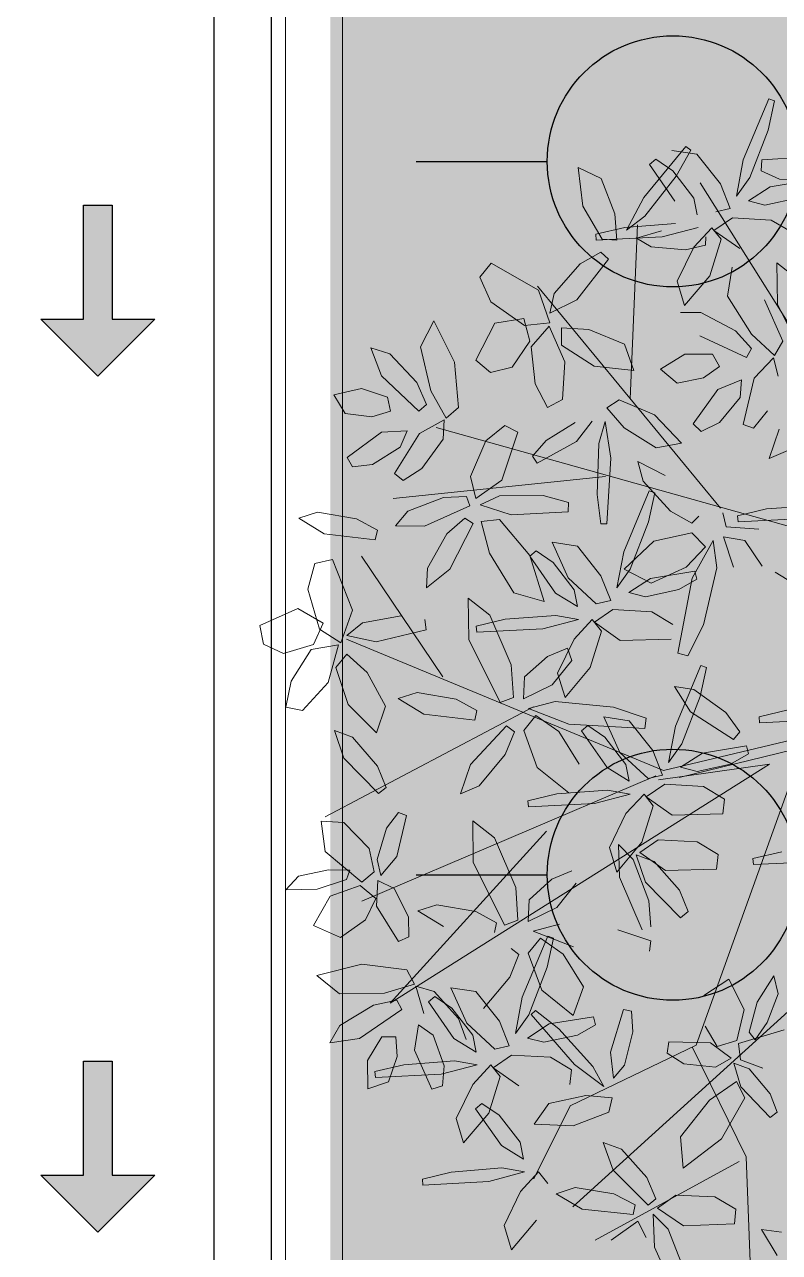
# Model space of a CAD drawing. Header units: metres. Extents: x 349703 to 349913, y 9282546 to 9282694.
# Drawn here: x 349745.074 to 349746.397, y 9282652.653 to 9282654.805 of the extents above; entities that cross this region are included whole.
import ezdxf

# ---------------------------------------------------------------- set-up
doc = ezdxf.new("R2010")
doc.units = ezdxf.units.M
doc.header["$LTSCALE"] = 0.25
for name, color, linetype, lineweight in [('.', 7, 'Continuous', 0), ('0_ CUNETAS', 160, 'Continuous', 5), ('AREA-VERDE', 3, 'CONTINUOUS', 9), ('ARQ-FONDO', 253, 'CONTINUOUS', 9), ('CUNETAS-RED', 5, 'CONTINUOUS', 18), ('LLORAD-SIMB', 1, 'CONTINUOUS', 25), ('LLORAD-TRAMO', 1, 'CONTINUOUS', 70)]:
    doc.layers.add(name, color=color, linetype=linetype, lineweight=lineweight)

# ---------------------------------------------------------------- blocks, each defined once
blk = doc.blocks.new('548')
at = {"layer": 'AREA-VERDE', "lineweight": 0, "true_color": 0xc4e4b2, "transparency": 33554687}
h = blk.add_hatch(color=3, dxfattribs=at)
h.dxf.hatch_style = 1
h.paths.add_polyline_path([(349595.4206, 9282651.4426), (349597.5555, 9282651.4426), (349597.5555, 9282655.2125), (349595.4206, 9282655.2125)])
at = {"layer": 'ARQ-FONDO'}
for points in [[(349595.3206, 9282666.4931), (349597.6555, 9282666.4931), (349597.6555, 9282651.3426), (349595.3206, 9282651.3426)], [(349595.4206, 9282655.2125), (349597.5555, 9282655.2125), (349597.5555, 9282651.4426), (349595.4206, 9282651.4426)]]:
    blk.add_lwpolyline(points, close=True, dxfattribs=at)
blk = doc.blocks.new('ARR2')
at = {"layer": 'ARQ-FONDO', "lineweight": 5}
for p, q in [((2740.4969, 1215.758), (2740.5613, 1215.9124)), ((2740.5757, 1215.9071), (2740.5597, 1215.8335)), ((2740.5613, 1215.9124), (2740.5757, 1215.9071)), ((2740.5597, 1215.8335), (2740.5131, 1215.7133)), ((2740.2447, 1215.6629), (2740.3517, 1215.7915)), ((2740.3155, 1215.7818), (2740.3795, 1215.772)), ((2740.3638, 1215.7823), (2740.3269, 1215.7166)), ((2740.3517, 1215.7915), (2740.3638, 1215.7823)), ((2740.3795, 1215.772), (2740.4392, 1215.697)), ((2740.651, 1215.7651), (2740.5439, 1215.7583)), ((2740.0784, 1215.739), (2740.1366, 1215.7108)), ((2740.0908, 1215.6409), (2740.0784, 1215.739)), ((2740.2591, 1215.7464), (2740.275, 1215.7598)), ((2740.3237, 1215.6533), (2740.2591, 1215.7464)), ((2740.275, 1215.7598), (2740.3182, 1215.7302)), ((2740.4795, 1215.666), (2740.4969, 1215.758)), ((2740.5439, 1215.7583), (2740.5421, 1215.7305)), ((2740.1366, 1215.7108), (2740.1716, 1215.6216)), ((2740.3269, 1215.7166), (2740.2471, 1215.6155)), ((2740.3182, 1215.7302), (2740.3715, 1215.6613)), ((2740.5131, 1215.7133), (2740.4795, 1215.666)), ((2740.5421, 1215.7305), (2740.5883, 1215.7088)), ((2740.5649, 1215.69), (2740.6768, 1215.7084)), ((2740.5883, 1215.7088), (2740.6705, 1215.7081)), ((2740.9083, 1214.8699), (2740.3874, 1215.6998)), ((2740.4392, 1215.697), (2740.4639, 1215.6344)), ((2740.5097, 1215.6541), (2740.5649, 1215.69)), ((2740.1395, 1215.5571), (2740.0908, 1215.6409)), ((2740.2011, 1215.5801), (2740.2447, 1215.6629)), ((2740.3715, 1215.6613), (2740.3799, 1215.6189)), ((2740.5516, 1215.6435), (2740.5097, 1215.6541)), ((2740.6367, 1215.6619), (2740.5516, 1215.6435)), ((2740.1716, 1215.6216), (2740.1769, 1215.5545)), ((2740.2471, 1215.6155), (2740.2011, 1215.5801)), ((2740.4696, 1215.6112), (2740.4227, 1215.5791)), ((2740.4639, 1215.6344), (2740.4274, 1215.6259)), ((2740.5679, 1215.6056), (2740.4696, 1215.6112)), ((2740.1231, 1215.5696), (2740.1965, 1215.5868)), ((2740.1965, 1215.5868), (2740.325, 1215.5964)), ((2740.2106, 1215.153), (2740.2292, 1215.5932)), ((2740.2265, 1215.5599), (2740.2898, 1215.578)), ((2740.3822, 1215.5865), (2740.2916, 1215.5626)), ((2740.3715, 1215.5367), (2740.4174, 1215.5861)), ((2740.4174, 1215.5861), (2740.4407, 1215.5567)), ((2740.4227, 1215.5791), (2740.4881, 1215.5333)), ((2740.6214, 1215.5737), (2740.5679, 1215.6056)), ((2740.1246, 1215.5544), (2740.1231, 1215.5696)), ((2740.2916, 1215.5626), (2740.1246, 1215.5544)), ((2740.1769, 1215.5545), (2740.1395, 1215.5571)), ((2740.2634, 1215.5374), (2740.2265, 1215.5599)), ((2740.4021, 1215.5626), (2740.4012, 1215.5418)), ((2740.4407, 1215.5567), (2740.412, 1215.4642)), ((2740.1362, 1215.5242), (2740.0835, 1215.4945)), ((2740.1553, 1215.5061), (2740.1362, 1215.5242)), ((2740.3501, 1215.53), (2740.2634, 1215.5374)), ((2740.3295, 1215.4506), (2740.3715, 1215.5367)), ((2740.4012, 1215.5418), (2740.3501, 1215.53)), ((2739.8586, 1215.4962), (2739.8296, 1215.4607)), ((2739.9781, 1215.4281), (2739.8586, 1215.4962)), ((2740.0835, 1215.4945), (2740.0179, 1215.4191)), ((2740.0756, 1215.4032), (2740.1553, 1215.5061)), ((2740.4684, 1215.4864), (2740.4573, 1215.4131)), ((2740.5822, 1215.4968), (2740.5832, 1215.3922)), ((2740.637, 1215.4539), (2740.5822, 1215.4968)), ((2739.8296, 1215.4607), (2739.8571, 1215.3984)), ((2740.412, 1215.4642), (2740.3481, 1215.3887)), ((2740.4388, 1214.8759), (2739.976, 1215.4379)), ((2740.0073, 1215.3451), (2739.9781, 1215.4281)), ((2740.3481, 1215.3887), (2740.3295, 1215.4506)), ((2739.8571, 1215.3984), (2739.9431, 1215.3383)), ((2740.0179, 1215.4191), (2740.0071, 1215.3694)), ((2740.0071, 1215.3694), (2740.0756, 1215.4032)), ((2740.4573, 1215.4131), (2740.5173, 1215.3163)), ((2740.5972, 1215.2983), (2740.5509, 1215.4036)), ((2740.5832, 1215.3922), (2740.6628, 1215.2325)), ((2740.389, 1215.3716), (2740.3382, 1215.371)), ((2740.4773, 1215.3247), (2740.389, 1215.3716)), ((2739.7133, 1215.35), (2739.6795, 1215.2841)), ((2739.7653, 1215.2453), (2739.7133, 1215.35)), ((2739.8676, 1215.3444), (2739.8196, 1215.2508)), ((2739.9413, 1215.356), (2739.8676, 1215.3444)), ((2739.9561, 1215.2983), (2739.9413, 1215.356)), ((2739.9431, 1215.3383), (2740.0073, 1215.3451)), ((2740.0056, 1215.3371), (2739.9592, 1215.2846)), ((2740.0452, 1215.2467), (2740.0056, 1215.3371)), ((2740.0367, 1215.3322), (2740.0362, 1215.2887)), ((2740.106, 1215.3285), (2740.0367, 1215.3322)), ((2740.1957, 1215.291), (2740.106, 1215.3285)), ((2739.9112, 1215.2329), (2739.9561, 1215.2983)), ((2740.3865, 1215.3118), (2740.5047, 1215.2573)), ((2740.5181, 1215.28), (2740.4773, 1215.3247)), ((2740.5173, 1215.3163), (2740.5759, 1215.2626)), ((2740.5759, 1215.2626), (2740.5972, 1215.2983)), ((2739.5532, 1215.2819), (2739.5802, 1215.2105)), ((2739.6016, 1215.2664), (2739.5532, 1215.2819)), ((2739.6704, 1215.1939), (2739.6016, 1215.2664)), ((2739.6795, 1215.2841), (2739.7057, 1215.1732)), ((2739.9592, 1215.2846), (2739.9701, 1215.1908)), ((2740.0362, 1215.2887), (2740.1191, 1215.2351)), ((2740.22, 1215.2242), (2740.1957, 1215.291)), ((2740.3489, 1215.266), (2740.2873, 1215.2282)), ((2740.4185, 1215.2657), (2740.3489, 1215.266)), ((2740.4367, 1215.2349), (2740.4185, 1215.2657)), ((2740.5047, 1215.2573), (2740.5181, 1215.28)), ((2739.7758, 1215.1308), (2739.7653, 1215.2453)), ((2739.8196, 1215.2508), (2739.8566, 1215.2193)), ((2740.0388, 1215.1509), (2740.0452, 1215.2467)), ((2740.1191, 1215.2351), (2740.22, 1215.2242)), ((2740.396, 1215.2062), (2740.4367, 1215.2349)), ((2740.573, 1215.2569), (2740.5243, 1215.2046)), ((2740.5854, 1215.2099), (2740.573, 1215.2569)), ((2739.5802, 1215.2105), (2739.675, 1215.1212)), ((2739.8566, 1215.2193), (2739.9112, 1215.2329)), ((2740.2873, 1215.2282), (2740.3294, 1215.1922)), ((2740.3294, 1215.1922), (2740.396, 1215.2062)), ((2740.5243, 1215.2046), (2740.4964, 1215.088)), ((2739.53, 1215.179), (2739.4596, 1215.1626)), ((2739.5959, 1215.1565), (2739.53, 1215.179)), ((2739.6949, 1215.1385), (2739.6704, 1215.1939)), ((2739.7057, 1215.1732), (2739.7441, 1215.1036)), ((2739.9701, 1215.1908), (2740.0006, 1215.1305)), ((2740.4321, 1215.1766), (2740.3701, 1215.089)), ((2740.4924, 1215.2011), (2740.4321, 1215.1766)), ((2740.4887, 1215.156), (2740.4924, 1215.2011)), ((2739.4596, 1215.1626), (2739.4881, 1215.1152)), ((2739.6034, 1215.1216), (2739.5959, 1215.1565)), ((2740.0006, 1215.1305), (2740.0388, 1215.1509)), ((2740.151, 1215.1302), (2740.1826, 1215.1504)), ((2740.1826, 1215.1504), (2740.2716, 1215.112)), ((2740.4365, 1215.0925), (2740.4887, 1215.156)), ((2739.4881, 1215.1152), (2739.5557, 1215.1074)), ((2739.5557, 1215.1074), (2739.6034, 1215.1216)), ((2739.675, 1215.1212), (2739.6949, 1215.1385)), ((2739.7441, 1215.1036), (2739.7758, 1215.1308)), ((2740.1952, 1215.0794), (2740.151, 1215.1302)), ((2740.2716, 1215.112), (2740.34, 1215.0406)), ((2740.5225, 1215.0785), (2740.5583, 1215.122)), ((2739.7396, 1215.0992), (2739.6768, 1215.065)), ((2740.9134, 1214.7457), (2739.7186, 1215.0803)), ((2739.7365, 1215.0507), (2739.7396, 1215.0992)), ((2739.8927, 1215.0854), (2739.8445, 1215.0461)), ((2739.9262, 1215.0684), (2739.8927, 1215.0854)), ((2739.9972, 1215.0468), (2740.0713, 1215.0925)), ((2740.1143, 1215.0964), (2740.0742, 1215.0442)), ((2740.1309, 1215.0394), (2740.1468, 1215.0953)), ((2740.1468, 1215.0953), (2740.161, 1215.0027)), ((2740.2764, 1215.0286), (2740.1952, 1215.0794)), ((2740.3701, 1215.089), (2740.3905, 1215.0702)), ((2740.3905, 1215.0702), (2740.4365, 1215.0925)), ((2740.4964, 1215.088), (2740.5225, 1215.0785)), ((2739.5805, 1215.0678), (2739.4939, 1215.0044)), ((2739.6455, 1215.0719), (2739.5805, 1215.0678)), ((2739.6768, 1215.065), (2739.6133, 1214.9633)), ((2739.6277, 1215.0303), (2739.6455, 1215.0719)), ((2739.6829, 1214.976), (2739.7365, 1215.0507)), ((2739.885, 1214.9464), (2739.9262, 1215.0684)), ((2739.9632, 1215.007), (2739.9972, 1215.0468)), ((2740.5625, 1215.0016), (2740.5878, 1215.0754)), ((2739.558, 1214.9867), (2739.6277, 1215.0303)), ((2739.8445, 1215.0461), (2739.8056, 1214.9557)), ((2740.0742, 1215.0442), (2739.9748, 1214.9897)), ((2740.1269, 1214.9107), (2740.1309, 1215.0394)), ((2740.34, 1215.0406), (2740.2764, 1215.0286)), ((2740.6097, 1215.0218), (2740.5625, 1215.0016)), ((2739.4939, 1215.0044), (2739.5073, 1214.9801)), ((2739.5073, 1214.9801), (2739.558, 1214.9867)), ((2739.9748, 1214.9897), (2739.9632, 1215.007)), ((2740.161, 1215.0027), (2740.1516, 1214.8357)), ((2740.2295, 1214.9936), (2740.2993, 1214.9588)), ((2740.2433, 1214.9442), (2740.2295, 1214.9936)), ((2740.1478, 1214.9555), (2739.6101, 1214.8999)), ((2739.6133, 1214.9633), (2739.6351, 1214.946)), ((2739.6351, 1214.946), (2739.6829, 1214.976)), ((2739.8056, 1214.9557), (2739.8197, 1214.9006)), ((2739.8197, 1214.9006), (2739.885, 1214.9464)), ((2740.3129, 1214.8681), (2740.2433, 1214.9442)), ((2739.7376, 1214.9031), (2739.6474, 1214.8683)), ((2739.7961, 1214.9051), (2739.7376, 1214.9031)), ((2739.804, 1214.8814), (2739.7961, 1214.9051)), ((2739.879, 1214.9068), (2739.8301, 1214.8844)), ((2739.9901, 1214.9079), (2739.879, 1214.9068)), ((2740.054, 1214.8904), (2739.9901, 1214.9079)), ((2740.1363, 1214.8359), (2740.1269, 1214.9107)), ((2740.194, 1214.7655), (2740.2585, 1214.9199)), ((2740.2728, 1214.9146), (2740.2568, 1214.841)), ((2740.2585, 1214.9199), (2740.2728, 1214.9146)), ((2739.4186, 1214.8655), (2739.3709, 1214.8502)), ((2739.5171, 1214.8484), (2739.4186, 1214.8655)), ((2739.6474, 1214.8683), (2739.6156, 1214.8313)), ((2739.6893, 1214.8297), (2739.804, 1214.8814)), ((2739.8301, 1214.8844), (2739.9091, 1214.8588)), ((2739.9091, 1214.8588), (2740.0534, 1214.8668)), ((2740.0534, 1214.8668), (2740.054, 1214.8904)), ((2740.3669, 1214.8376), (2740.3129, 1214.8681)), ((2740.4451, 1214.8636), (2740.4533, 1214.8284)), ((2740.4822, 1214.8564), (2740.5556, 1214.8737)), ((2740.5556, 1214.8737), (2740.6841, 1214.8833)), ((2739.3709, 1214.8502), (2739.4356, 1214.8106)), ((2739.5701, 1214.8197), (2739.5171, 1214.8484)), ((2739.6156, 1214.8313), (2739.6893, 1214.8297)), ((2739.7915, 1214.8504), (2739.7464, 1214.8104)), ((2739.754, 1214.7209), (2739.8126, 1214.837)), ((2739.8126, 1214.837), (2739.7915, 1214.8504)), ((2739.833, 1214.842), (2739.8791, 1214.847)), ((2739.8538, 1214.7616), (2739.833, 1214.842)), ((2739.8791, 1214.847), (2739.9563, 1214.7558)), ((2740.1516, 1214.8357), (2740.1363, 1214.8359)), ((2740.2568, 1214.841), (2740.2102, 1214.7209)), ((2740.3846, 1214.8552), (2740.3669, 1214.8376)), ((2740.4837, 1214.8412), (2740.4822, 1214.8564)), ((2740.6508, 1214.8495), (2740.4837, 1214.8412)), ((2739.4356, 1214.8106), (2739.5648, 1214.7953)), ((2739.5648, 1214.7953), (2739.5701, 1214.8197)), ((2739.7464, 1214.8104), (2739.6966, 1214.7238)), ((2740.3668, 1214.8135), (2740.2699, 1214.792)), ((2740.4009, 1214.7777), (2740.3668, 1214.8135)), ((2740.4466, 1214.8032), (2740.5011, 1214.7936)), ((2740.4721, 1214.7265), (2740.4466, 1214.8032)), ((2740.4533, 1214.8284), (2740.5361, 1214.8228)), ((2739.9562, 1214.7539), (2739.9722, 1214.7673)), ((2739.9722, 1214.7673), (2740.0154, 1214.7377)), ((2740.0127, 1214.7894), (2740.0766, 1214.7795)), ((2740.0534, 1214.6993), (2740.0127, 1214.7894)), ((2740.0766, 1214.7795), (2740.1363, 1214.7046)), ((2740.2699, 1214.792), (2740.1951, 1214.7214)), ((2740.3525, 1214.7262), (2740.4009, 1214.7777)), ((2740.4206, 1214.794), (2740.3678, 1214.698)), ((2740.4296, 1214.7249), (2740.4206, 1214.794)), ((2740.5011, 1214.7936), (2740.5447, 1214.7292)), ((2739.4116, 1214.7359), (2739.3941, 1214.6702)), ((2739.4565, 1214.7454), (2739.4116, 1214.7359)), ((2739.5069, 1214.6174), (2739.4565, 1214.7454)), ((2739.7357, 1214.4481), (2739.5297, 1214.7537)), ((2739.9155, 1214.661), (2739.8538, 1214.7616)), ((2740.0209, 1214.6608), (2739.9562, 1214.7539)), ((2739.9563, 1214.7558), (2739.9924, 1214.6394)), ((2740.0154, 1214.7377), (2740.0687, 1214.6688)), ((2740.1767, 1214.6735), (2740.194, 1214.7655)), ((2739.6966, 1214.7238), (2739.6946, 1214.6737)), ((2739.6946, 1214.6737), (2739.754, 1214.7209)), ((2740.2102, 1214.7209), (2740.1767, 1214.6735)), ((2740.1951, 1214.7214), (2740.2639, 1214.6861)), ((2740.2621, 1214.6975), (2740.3739, 1214.7159)), ((2740.2639, 1214.6861), (2740.3525, 1214.7262)), ((2740.3739, 1214.7159), (2740.3792, 1214.6957)), ((2740.3958, 1214.5805), (2740.4296, 1214.7249)), ((2740.5776, 1214.7132), (2740.6423, 1214.6736)), ((2740.1246, 1214.6335), (2740.0534, 1214.6993)), ((2740.1363, 1214.7046), (2740.1611, 1214.6419)), ((2740.2069, 1214.6617), (2740.2621, 1214.6975)), ((2740.3678, 1214.698), (2740.3311, 1214.5088)), ((2740.3792, 1214.6957), (2740.3339, 1214.6694)), ((2739.3941, 1214.6702), (2739.4234, 1214.5694)), ((2739.8002, 1214.6476), (2739.8013, 1214.543)), ((2739.8551, 1214.6047), (2739.8002, 1214.6476)), ((2739.9924, 1214.6394), (2739.9155, 1214.661)), ((2740.077, 1214.6264), (2740.0209, 1214.6608)), ((2740.0687, 1214.6688), (2740.077, 1214.6264)), ((2740.2488, 1214.651), (2740.2069, 1214.6617)), ((2740.3339, 1214.6694), (2740.2488, 1214.651)), ((2739.3684, 1214.6215), (2739.2724, 1214.5786)), ((2739.4331, 1214.5843), (2739.3684, 1214.6215)), ((2739.4777, 1214.5345), (2739.5069, 1214.6174)), ((2740.1668, 1214.6187), (2740.1199, 1214.5866)), ((2740.1611, 1214.6419), (2740.1246, 1214.6335)), ((2740.2651, 1214.6131), (2740.1668, 1214.6187)), ((2740.3185, 1214.5812), (2740.2651, 1214.6131)), ((2739.4085, 1214.5301), (2739.4331, 1214.5843)), ((2739.5323, 1214.5855), (2739.4928, 1214.5535)), ((2739.6307, 1214.6032), (2739.5323, 1214.5855)), ((2739.6939, 1214.5672), (2739.6904, 1214.5933)), ((2739.8203, 1214.5771), (2739.8937, 1214.5944)), ((2739.9093, 1214.4789), (2739.8551, 1214.6047)), ((2739.8937, 1214.5944), (2740.0221, 1214.604)), ((2740.0793, 1214.594), (2739.9888, 1214.5701)), ((2740.0221, 1214.604), (2740.0793, 1214.594)), ((2740.0687, 1214.5443), (2740.1145, 1214.5936)), ((2740.1145, 1214.5936), (2740.1379, 1214.5643)), ((2740.1199, 1214.5866), (2740.1853, 1214.5408)), ((2740.3567, 1214.502), (2740.3958, 1214.5805)), ((2739.2724, 1214.5786), (2739.2815, 1214.5308)), ((2739.4234, 1214.5694), (2739.4777, 1214.5345)), ((2739.4928, 1214.5535), (2739.5673, 1214.5369)), ((2739.5673, 1214.5369), (2739.6939, 1214.5672)), ((2739.8217, 1214.5619), (2739.8203, 1214.5771)), ((2739.9888, 1214.5701), (2739.8217, 1214.5619)), ((2740.1379, 1214.5643), (2740.1091, 1214.4717)), ((2739.2815, 1214.5308), (2739.3325, 1214.5073)), ((2739.3325, 1214.5073), (2739.4085, 1214.5301)), ((2739.4714, 1214.5293), (2739.4023, 1214.5175)), ((2739.4456, 1214.434), (2739.4714, 1214.5293)), ((2740.2945, 1214.2111), (2739.492, 1214.5443)), ((2739.8013, 1214.543), (2739.8809, 1214.3833)), ((2740.0008, 1214.4999), (2740.0516, 1214.5215)), ((2740.0267, 1214.4581), (2740.0687, 1214.5443)), ((2740.0516, 1214.5215), (2740.0623, 1214.4899)), ((2740.1853, 1214.5408), (2740.314, 1214.544)), ((2739.4023, 1214.5175), (2739.352, 1214.4375)), ((2739.4925, 1214.506), (2739.4649, 1214.4724)), ((2739.5442, 1214.4597), (2739.4925, 1214.506)), ((2739.9428, 1214.4481), (2740.0008, 1214.4999)), ((2740.0623, 1214.4899), (2740.0131, 1214.4282)), ((2740.3311, 1214.5088), (2740.3567, 1214.502)), ((2739.4649, 1214.4724), (2739.4959, 1214.3786)), ((2739.5906, 1214.3743), (2739.5442, 1214.4597)), ((2739.9147, 1214.3961), (2739.9093, 1214.4789)), ((2740.0453, 1214.3962), (2740.0267, 1214.4581)), ((2740.1091, 1214.4717), (2740.0453, 1214.3962)), ((2740.3251, 1214.3232), (2740.3896, 1214.4776)), ((2740.4039, 1214.4723), (2740.3879, 1214.3987)), ((2740.3896, 1214.4776), (2740.4039, 1214.4723)), ((2739.352, 1214.4375), (2739.338, 1214.3714)), ((2739.3805, 1214.3634), (2739.4456, 1214.434)), ((2739.9405, 1214.3928), (2739.9428, 1214.4481)), ((2740.0131, 1214.4282), (2739.9405, 1214.3928)), ((2739.6708, 1214.4087), (2739.6231, 1214.3935)), ((2739.7693, 1214.3916), (2739.6708, 1214.4087)), ((2739.8809, 1214.3833), (2739.9147, 1214.3961)), ((2740.3225, 1214.4241), (2740.3631, 1214.3601)), ((2740.372, 1214.4168), (2740.3225, 1214.4241)), ((2740.3879, 1214.3987), (2740.3413, 1214.2785)), ((2740.4529, 1214.3582), (2740.372, 1214.4168)), ((2739.338, 1214.3714), (2739.3805, 1214.3634)), ((2739.9655, 1214.3726), (2739.4378, 1214.0937)), ((2739.4959, 1214.3786), (2739.5677, 1214.307)), ((2739.5677, 1214.307), (2739.5906, 1214.3743)), ((2739.6231, 1214.3935), (2739.6878, 1214.3539)), ((2739.8223, 1214.3629), (2739.7693, 1214.3916)), ((2739.817, 1214.3385), (2739.8223, 1214.3629)), ((2740.0204, 1214.3863), (2739.9531, 1214.3682)), ((2739.9531, 1214.3682), (2740.0553, 1214.3287)), ((2740.168, 1214.372), (2740.0204, 1214.3863)), ((2740.251, 1214.3436), (2740.168, 1214.372)), ((2740.9352, 1214.3642), (2740.2945, 1214.2111)), ((2740.5368, 1214.3474), (2740.6102, 1214.3646)), ((2739.6878, 1214.3539), (2739.817, 1214.3385)), ((2739.9718, 1214.3509), (2739.9409, 1214.3123)), ((2740.0294, 1214.3098), (2739.9718, 1214.3509)), ((2740.1438, 1214.347), (2740.2077, 1214.3372)), ((2740.1845, 1214.2569), (2740.1438, 1214.347)), ((2740.2077, 1214.3372), (2740.2674, 1214.2622)), ((2740.2477, 1214.3174), (2740.251, 1214.3436)), ((2740.3345, 1214.1933), (2740.9358, 1214.3402)), ((2740.3631, 1214.3601), (2740.4724, 1214.2895)), ((2740.4879, 1214.3091), (2740.4529, 1214.3582)), ((2740.5383, 1214.3322), (2740.5368, 1214.3474)), ((2740.7053, 1214.3404), (2740.5383, 1214.3322)), ((2739.4613, 1214.3126), (2739.4851, 1214.2428)), ((2739.5071, 1214.2954), (2739.4613, 1214.3126)), ((2739.8059, 1214.2262), (2739.8972, 1214.3245)), ((2739.917, 1214.3092), (2739.8939, 1214.2517)), ((2739.8972, 1214.3245), (2739.917, 1214.3092)), ((2739.9409, 1214.3123), (2739.9751, 1214.2191)), ((2740.0808, 1214.2273), (2740.0294, 1214.3098)), ((2740.0553, 1214.3287), (2740.2477, 1214.3174)), ((2740.0873, 1214.3116), (2740.1033, 1214.325)), ((2740.152, 1214.2185), (2740.0873, 1214.3116)), ((2740.1033, 1214.325), (2740.1465, 1214.2954)), ((2740.3077, 1214.2312), (2740.3251, 1214.3232)), ((2740.4724, 1214.2895), (2740.4879, 1214.3091)), ((2739.5706, 1214.2225), (2739.5071, 1214.2954)), ((2740.1465, 1214.2954), (2740.1997, 1214.2265)), ((2740.3413, 1214.2785), (2740.3077, 1214.2312)), ((2740.3932, 1214.2552), (2740.505, 1214.2735)), ((2740.505, 1214.2735), (2740.5103, 1214.2534)), ((2739.4851, 1214.2428), (2739.573, 1214.1527)), ((2739.8939, 1214.2517), (2739.8278, 1214.1726)), ((2740.2557, 1214.1911), (2740.1845, 1214.2569)), ((2740.2674, 1214.2622), (2740.2922, 1214.1996)), ((2740.338, 1214.2193), (2740.3932, 1214.2552)), ((2740.5103, 1214.2534), (2740.4649, 1214.2271)), ((2739.5925, 1214.1683), (2739.5706, 1214.2225)), ((2739.6024, 1213.6218), (2740.5631, 1214.2272)), ((2739.7806, 1214.1524), (2739.8059, 1214.2262)), ((2739.9751, 1214.2191), (2740.055, 1214.1543)), ((2740.2081, 1214.1841), (2740.152, 1214.2185)), ((2740.1997, 1214.2265), (2740.2081, 1214.1841)), ((2740.2821, 1214.1872), (2740.5631, 1214.2272)), ((2740.3798, 1214.2087), (2740.338, 1214.2193)), ((2740.6354, 1214.2321), (2740.3772, 1213.5152)), ((2740.4649, 1214.2271), (2740.3798, 1214.2087)), ((2740.275, 1214.1978), (2739.5306, 1213.8801)), ((2740.2979, 1214.1764), (2740.251, 1214.1443)), ((2740.2922, 1214.1996), (2740.2557, 1214.1911)), ((2740.3961, 1214.1708), (2740.2979, 1214.1764)), ((2739.573, 1214.1527), (2739.5925, 1214.1683)), ((2739.8278, 1214.1726), (2739.7806, 1214.1524)), ((2739.9514, 1214.1348), (2740.0247, 1214.152)), ((2740.0247, 1214.152), (2740.1532, 1214.1616)), ((2740.2104, 1214.1517), (2740.1199, 1214.1278)), ((2740.1532, 1214.1616), (2740.2104, 1214.1517)), ((2740.1997, 1214.1019), (2740.2456, 1214.1512)), ((2740.2456, 1214.1512), (2740.269, 1214.1219)), ((2740.4496, 1214.1389), (2740.3961, 1214.1708)), ((2739.9528, 1214.1196), (2739.9514, 1214.1348)), ((2740.1199, 1214.1278), (2739.9528, 1214.1196)), ((2740.269, 1214.1219), (2740.2402, 1214.0293)), ((2740.251, 1214.1443), (2740.3164, 1214.0985)), ((2740.4451, 1214.1016), (2740.4496, 1214.1389)), ((2739.4275, 1214.0832), (2739.4379, 1214.006)), ((2739.4852, 1214.0795), (2739.4275, 1214.0832)), ((2739.6232, 1214.1048), (2739.5933, 1214.0649)), ((2739.6192, 1213.9933), (2739.6442, 1214.0974)), ((2739.6442, 1214.0974), (2739.6232, 1214.1048)), ((2739.8116, 1214.0835), (2739.8126, 1213.9789)), ((2739.8665, 1214.0407), (2739.8116, 1214.0835)), ((2740.1577, 1214.0158), (2740.1997, 1214.1019)), ((2740.3164, 1214.0985), (2740.4451, 1214.1016)), ((2739.5495, 1214.0136), (2739.4852, 1214.0795)), ((2739.5933, 1214.0649), (2739.5695, 1213.9862)), ((2739.9988, 1214.0577), (2739.6024, 1213.6218)), ((2739.9206, 1213.9149), (2739.8665, 1214.0407)), ((2740.2402, 1214.0293), (2740.1764, 1213.9539)), ((2740.1806, 1214.0237), (2740.1836, 1213.9407)), ((2740.2183, 1213.9854), (2740.1806, 1214.0237)), ((2740.2815, 1214.0357), (2740.2346, 1214.0036)), ((2740.3798, 1214.0302), (2740.2815, 1214.0357)), ((2740.4332, 1213.9983), (2740.3798, 1214.0302)), ((2739.4379, 1214.006), (2739.5303, 1213.928)), ((2739.5623, 1213.9548), (2739.5495, 1214.0136)), ((2739.5786, 1213.9451), (2739.6192, 1213.9933)), ((2740.1764, 1213.9539), (2740.1577, 1214.0158)), ((2740.2258, 1213.998), (2740.2495, 1213.9283)), ((2740.2715, 1213.9808), (2740.2258, 1213.998)), ((2740.2346, 1214.0036), (2740.3, 1213.9579)), ((2740.4287, 1213.961), (2740.4332, 1213.9983)), ((2740.5209, 1213.988), (2740.5943, 1214.0052)), ((2739.3704, 1213.9437), (2739.4465, 1213.9596)), ((2739.4465, 1213.9596), (2739.5001, 1213.9584)), ((2739.5001, 1213.9584), (2739.4916, 1213.9352)), ((2739.5695, 1213.9862), (2739.5786, 1213.9451)), ((2739.8126, 1213.9789), (2739.8923, 1213.8193)), ((2740.2574, 1213.8814), (2740.2183, 1213.9854)), ((2740.3351, 1213.908), (2740.2715, 1213.9808)), ((2740.3, 1213.9579), (2740.4287, 1213.961)), ((2740.5224, 1213.9728), (2740.5209, 1213.988)), ((2740.6894, 1213.981), (2740.5224, 1213.9728)), ((2739.3382, 1213.9093), (2739.3704, 1213.9437)), ((2739.4916, 1213.9352), (2739.4174, 1213.9104)), ((2739.5303, 1213.928), (2739.5623, 1213.9548)), ((2739.5716, 1213.9325), (2739.5681, 1213.8679)), ((2739.6124, 1213.9121), (2739.5716, 1213.9325)), ((2739.9542, 1213.884), (2740.0122, 1213.9358)), ((2740.0122, 1213.9358), (2740.063, 1213.9574)), ((2740.1836, 1213.9407), (2740.2405, 1213.8078)), ((2740.2495, 1213.9283), (2740.3375, 1213.8381)), ((2739.4174, 1213.9104), (2739.3382, 1213.9093)), ((2739.5265, 1213.9202), (2739.4505, 1213.8928)), ((2739.5661, 1213.887), (2739.5265, 1213.9202)), ((2739.6492, 1213.8404), (2739.6124, 1213.9121)), ((2739.926, 1213.8321), (2739.9206, 1213.9149)), ((2740.0736, 1213.9259), (2740.0245, 1213.8642)), ((2740.357, 1213.8537), (2740.3351, 1213.908)), ((2739.4505, 1213.8928), (2739.4079, 1213.8186)), ((2739.5402, 1213.8332), (2739.5661, 1213.887)), ((2739.5681, 1213.8679), (2739.6233, 1213.778)), ((2739.7206, 1213.8712), (2739.6729, 1213.856)), ((2739.8191, 1213.8541), (2739.7206, 1213.8712)), ((2739.9519, 1213.8288), (2739.9542, 1213.884)), ((2740.9133, 1213.8764), (2740.0653, 1213.1056)), ((2740.2628, 1213.8153), (2740.2574, 1213.8814)), ((2739.65, 1213.7897), (2739.6492, 1213.8404)), ((2739.6729, 1213.856), (2739.7376, 1213.8164)), ((2739.8721, 1213.8254), (2739.8191, 1213.8541)), ((2740.0245, 1213.8642), (2739.9519, 1213.8288)), ((2740.3375, 1213.8381), (2740.357, 1213.8537)), ((2739.4079, 1213.8186), (2739.4768, 1213.7881)), ((2739.4768, 1213.7881), (2739.5402, 1213.8332)), ((2739.8668, 1213.801), (2739.8721, 1213.8254)), ((2739.8923, 1213.8193), (2739.926, 1213.8321)), ((2740.0317, 1213.8223), (2739.9645, 1213.8042)), ((2739.9645, 1213.8042), (2740.0667, 1213.7646)), ((2740.2623, 1213.7796), (2740.1793, 1213.808)), ((2739.6233, 1213.778), (2739.65, 1213.7897)), ((2739.9372, 1213.6373), (2740.0016, 1213.7916)), ((2739.9832, 1213.7869), (2739.9522, 1213.7483)), ((2740.0407, 1213.7457), (2739.9832, 1213.7869)), ((2740.016, 1213.7864), (2740, 1213.7127)), ((2740.0016, 1213.7916), (2740.016, 1213.7864)), ((2740.259, 1213.7534), (2740.2623, 1213.7796)), ((2739.9284, 1213.7452), (2739.9053, 1213.6876)), ((2739.9086, 1213.7605), (2739.9284, 1213.7452)), ((2739.9522, 1213.7483), (2739.9865, 1213.6551)), ((2740.0922, 1213.6632), (2740.0407, 1213.7457)), ((2739.5303, 1213.7208), (2739.4169, 1213.6922)), ((2739.6444, 1213.7067), (2739.5303, 1213.7208)), ((2740, 1213.7127), (2739.9534, 1213.5926)), ((2739.4169, 1213.6922), (2739.4742, 1213.6452)), ((2739.6642, 1213.67), (2739.6444, 1213.7067)), ((2739.9053, 1213.6876), (2739.8391, 1213.6086)), ((2740.4603, 1213.6823), (2740.3971, 1213.6412)), ((2740.4991, 1213.606), (2740.4603, 1213.6823)), ((2740.532, 1213.6241), (2740.5743, 1213.6911)), ((2740.5743, 1213.6911), (2740.5856, 1213.6453)), ((2739.4742, 1213.6452), (2739.588, 1213.6472)), ((2739.588, 1213.6472), (2739.6642, 1213.67)), ((2739.6676, 1213.6646), (2739.6876, 1213.596)), ((2739.7143, 1213.6513), (2739.6676, 1213.6646)), ((2739.7759, 1213.583), (2739.7143, 1213.6513)), ((2739.7558, 1213.6611), (2739.8198, 1213.6513)), ((2739.7965, 1213.571), (2739.7558, 1213.6611)), ((2739.8198, 1213.6513), (2739.8795, 1213.5763)), ((2739.9865, 1213.6551), (2740.0663, 1213.5903)), ((2740.0663, 1213.5903), (2740.0922, 1213.6632)), ((2739.5604, 1213.6171), (2739.4749, 1213.5653)), ((2739.6197, 1213.6293), (2739.5604, 1213.6171)), ((2739.6323, 1213.6062), (2739.6197, 1213.6293)), ((2739.6994, 1213.6256), (2739.7153, 1213.639)), ((2739.764, 1213.5325), (2739.6994, 1213.6256)), ((2739.7153, 1213.639), (2739.7585, 1213.6094)), ((2739.9198, 1213.5452), (2739.9372, 1213.6373)), ((2740.5122, 1213.5484), (2740.532, 1213.6241)), ((2740.5856, 1213.6453), (2740.5573, 1213.5728)), ((2739.525, 1213.5325), (2739.6323, 1213.6062)), ((2739.7585, 1213.6094), (2739.8118, 1213.5405)), ((2739.9534, 1213.5926), (2739.9198, 1213.5452)), ((2739.9593, 1213.5932), (2739.9704, 1213.6037)), ((2740.069, 1213.4669), (2739.9593, 1213.5932)), ((2739.9704, 1213.6037), (2740.0293, 1213.5567)), ((2740.0052, 1213.5693), (2740.1171, 1213.5876)), ((2740.1171, 1213.5876), (2740.1223, 1213.5674)), ((2740.1602, 1213.4977), (2740.1934, 1213.6061)), ((2740.1934, 1213.6061), (2740.2138, 1213.6018)), ((2740.2138, 1213.6018), (2740.2172, 1213.5496)), ((2740.4805, 1213.5274), (2740.4991, 1213.606)), ((2739.4749, 1213.5653), (2739.4495, 1213.5213)), ((2739.6743, 1213.5669), (2739.6645, 1213.5025)), ((2739.7111, 1213.5406), (2739.6743, 1213.5669)), ((2739.7951, 1213.53), (2739.7759, 1213.583)), ((2739.8677, 1213.5052), (2739.7965, 1213.571)), ((2739.8795, 1213.5763), (2739.9042, 1213.5137)), ((2739.95, 1213.5334), (2740.0052, 1213.5693)), ((2740.0293, 1213.5567), (2740.1162, 1213.4616)), ((2740.1223, 1213.5674), (2740.077, 1213.5412)), ((2740.4001, 1213.5635), (2740.4311, 1213.5124)), ((2740.6007, 1213.5547), (2740.485, 1213.5199)), ((2740.5573, 1213.5728), (2740.5269, 1213.5286)), ((2739.4495, 1213.5213), (2739.525, 1213.5325)), ((2739.581, 1213.5364), (2739.5451, 1213.4767)), ((2739.6168, 1213.5363), (2739.581, 1213.5364)), ((2739.6206, 1213.4867), (2739.6168, 1213.5363)), ((2739.739, 1213.4633), (2739.7111, 1213.5406)), ((2739.8201, 1213.4982), (2739.764, 1213.5325)), ((2739.8118, 1213.5405), (2739.8201, 1213.4982)), ((2739.9919, 1213.5227), (2739.95, 1213.5334)), ((2740.077, 1213.5412), (2739.9919, 1213.5227)), ((2740.2172, 1213.5496), (2740.196, 1213.4651)), ((2740.3086, 1213.5241), (2740.3038, 1213.4953)), ((2740.414, 1213.5212), (2740.3086, 1213.5241)), ((2740.4311, 1213.5124), (2740.4805, 1213.5274)), ((2740.5269, 1213.5286), (2740.5122, 1213.5484)), ((2739.6645, 1213.5025), (2739.708, 1213.4044)), ((2739.9042, 1213.5137), (2739.8677, 1213.5052)), ((2740.3772, 1213.5152), (2740.0587, 1213.3619)), ((2740.1678, 1213.4323), (2740.1602, 1213.4977)), ((2740.3038, 1213.4953), (2740.3466, 1213.4683)), ((2740.3684, 1213.5093), (2740.5038, 1213.2324)), ((2740.4661, 1213.4829), (2740.414, 1213.5212)), ((2740.485, 1213.5199), (2740.49, 1213.4785)), ((2739.5451, 1213.4767), (2739.5461, 1213.4045)), ((2739.5634, 1213.4488), (2739.6368, 1213.4661)), ((2739.5986, 1213.4223), (2739.6206, 1213.4867)), ((2739.6368, 1213.4661), (2739.7653, 1213.4757)), ((2739.8225, 1213.4658), (2739.7319, 1213.4419)), ((2739.7347, 1213.4124), (2739.739, 1213.4633)), ((2739.7653, 1213.4757), (2739.8225, 1213.4658)), ((2739.8118, 1213.416), (2739.8577, 1213.4653)), ((2739.8577, 1213.4653), (2739.881, 1213.436)), ((2739.9099, 1213.4904), (2739.863, 1213.4583)), ((2740.0082, 1213.4848), (2739.9099, 1213.4904)), ((2740.0617, 1213.4529), (2740.0082, 1213.4848)), ((2740.1438, 1213.4105), (2740.069, 1213.4669)), ((2740.1162, 1213.4616), (2740.1438, 1213.4105)), ((2740.196, 1213.4651), (2740.1678, 1213.4323)), ((2740.3466, 1213.4683), (2740.4268, 1213.4599)), ((2740.4268, 1213.4599), (2740.4661, 1213.4829)), ((2740.4728, 1213.4701), (2740.491, 1213.4098)), ((2740.5122, 1213.4553), (2740.4728, 1213.4701)), ((2740.49, 1213.4785), (2740.5462, 1213.457)), ((2739.5649, 1213.4336), (2739.5634, 1213.4488)), ((2739.7319, 1213.4419), (2739.5649, 1213.4336)), ((2739.881, 1213.436), (2739.8523, 1213.3434)), ((2739.863, 1213.4583), (2739.9284, 1213.4126)), ((2740.0572, 1213.4157), (2740.0617, 1213.4529)), ((2740.5652, 1213.3924), (2740.5122, 1213.4553)), ((2739.5461, 1213.4045), (2739.5986, 1213.4223)), ((2739.708, 1213.4044), (2739.7347, 1213.4124)), ((2739.7698, 1213.3299), (2739.8118, 1213.416)), ((2740.4116, 1213.3762), (2740.48, 1213.4232)), ((2740.48, 1213.4232), (2740.5005, 1213.3817)), ((2740.491, 1213.4098), (2740.5646, 1213.3319)), ((2739.819, 1213.354), (2739.8349, 1213.3675)), ((2739.8349, 1213.3675), (2739.8782, 1213.3381)), ((2739.9672, 1213.315), (2740.0044, 1213.3679)), ((2740.0044, 1213.3679), (2740.098, 1213.3881)), ((2740.098, 1213.3881), (2740.1651, 1213.3825)), ((2740.1651, 1213.3825), (2740.1565, 1213.3461)), ((2740.3382, 1213.2837), (2740.4116, 1213.3762)), ((2740.5005, 1213.3817), (2740.4413, 1213.2779)), ((2740.5823, 1213.3455), (2740.5652, 1213.3924)), ((2739.8523, 1213.3434), (2739.7884, 1213.2679)), ((2739.8841, 1213.2612), (2739.819, 1213.354)), ((2739.8782, 1213.3381), (2739.9319, 1213.2695)), ((2740.0587, 1213.3619), (2739.9661, 1213.1769)), ((2740.1565, 1213.3461), (2740.066, 1213.3115)), ((2740.5646, 1213.3319), (2740.5823, 1213.3455)), ((2739.7884, 1213.2679), (2739.7698, 1213.3299)), ((2740.066, 1213.3115), (2739.9672, 1213.315)), ((2740.3443, 1213.2041), (2740.3382, 1213.2837)), ((2740.4413, 1213.2779), (2740.3443, 1213.2041)), ((2739.9404, 1213.2271), (2739.8841, 1213.2612)), ((2739.9319, 1213.2695), (2739.9404, 1213.2271)), ((2740.1423, 1213.2687), (2740.1671, 1213.1993)), ((2740.1883, 1213.2521), (2740.1423, 1213.2687)), ((2740.2529, 1213.1802), (2740.1883, 1213.2521)), ((2740.4862, 1213.2206), (2740.1221, 1213.0213)), ((2740.5038, 1213.2324), (2740.5199, 1212.8292)), ((2739.684, 1213.1765), (2739.7572, 1213.1941)), ((2739.7572, 1213.1941), (2739.8857, 1213.2044)), ((2739.9429, 1213.1948), (2739.8525, 1213.1704)), ((2739.8857, 1213.2044), (2739.9429, 1213.1948)), ((2739.9325, 1213.1449), (2739.9781, 1213.1945)), ((2739.9781, 1213.1945), (2740.0016, 1213.1653)), ((2740.1671, 1213.1993), (2740.2562, 1213.1104)), ((2739.6855, 1213.1613), (2739.684, 1213.1765)), ((2739.8525, 1213.1704), (2739.6855, 1213.1613)), ((2740.0707, 1213.1547), (2740.0232, 1213.1389)), ((2740.1694, 1213.139), (2740.0707, 1213.1547)), ((2740.2755, 1213.1263), (2740.2529, 1213.1802)), ((2739.891, 1213.0586), (2739.9325, 1213.1449)), ((2740.0232, 1213.1389), (2740.0884, 1213.1002)), ((2740.2228, 1213.1111), (2740.1694, 1213.139)), ((2740.2562, 1213.1104), (2740.2755, 1213.1263)), ((2740.3262, 1213.1354), (2740.2797, 1213.1026)), ((2740.4245, 1213.1312), (2740.3262, 1213.1354)), ((2740.4784, 1213.1), (2740.4245, 1213.1312)), ((2740.0884, 1213.1002), (2740.2178, 1213.0866)), ((2740.2178, 1213.0866), (2740.2228, 1213.1111)), ((2740.2797, 1213.1026), (2740.3457, 1213.0578)), ((2740.4744, 1213.0627), (2740.4784, 1213.1)), ((2739.9099, 1212.9967), (2739.891, 1213.0586)), ((2739.9734, 1213.0725), (2739.9099, 1212.9967)), ((2740.1619, 1213.0213), (2740.2296, 1213.0693)), ((2740.2296, 1213.0693), (2740.2507, 1213.028)), ((2740.2683, 1213.0871), (2740.2724, 1213.0041)), ((2740.3065, 1213.0494), (2740.2683, 1213.0871)), ((2740.3457, 1213.0578), (2740.4744, 1213.0627)), ((2740.3471, 1212.9459), (2740.3065, 1213.0494)), ((2740.5432, 1213.0483), (2740.5828, 1212.983)), ((2740.5936, 1213.0419), (2740.5432, 1213.0483)), ((2740.2724, 1213.0041), (2740.3312, 1212.8721))]:
    blk.add_line(p, q, dxfattribs=at)
blk = doc.blocks.new('*U2188')
at = {"layer": '.', "lineweight": 30}
h = blk.add_hatch(color=1, dxfattribs=at)
h.dxf.hatch_style = 1
h.paths.add_polyline_path([(-0.025, -0.05), (-0.1, -0.05), (0, -0.15), (0.1, -0.05), (0.025, -0.05), (0.025, 0.15), (-0.025, 0.15)])
at = {"layer": '0_ CUNETAS', "color": 1, "lineweight": 30}
blk.add_lwpolyline([(-0.1, -0.05), (-0.025, -0.05), (-0.025, 0.15), (0.025, 0.15), (0.025, -0.05), (0.1, -0.05), (0, -0.15)], close=True, dxfattribs=at)
blk = doc.blocks.new('*U2186')
at = {"layer": '0_ CUNETAS', "color": 0, "linetype": 'ByBlock', "lineweight": -2, "transparency": 16777216}
for p in [(0, 84), (0, 82.5)]:
    blk.add_blockref('*U2188', p, dxfattribs=at)
blk = doc.blocks.new('drenaje')
at = {"layer": 'CUNETAS-RED', "lineweight": 30}
for p, q in [((27.25, -18.9817), (27.25, -32.5785)), ((27.35, -18.9817), (27.35, -32.3371))]:
    blk.add_line(p, q, dxfattribs=at)
at = {"layer": 'CUNETAS-RED', "lineweight": 30, "flags": 128}
blk.add_lwpolyline([(26.85, -18.9818), (27.25, -18.9818), (27.25, -77.0477), (26.85, -77.0477), (26.85, -18.9818)], dxfattribs=at)
at = {"layer": 'CUNETAS-RED', "lineweight": 0}
blk.add_blockref('*U2186', (27.0465, -105.1993), dxfattribs=at)

msp = doc.modelspace()

# ---------------------------------------------------------------- linework, layer by layer
at = {"layer": 'LLORAD-SIMB'}
for p, q in [((349745.76, 9282654.565), (349745.99, 9282654.565)), ((349745.76, 9282653.315), (349745.99, 9282653.315))]:
    msp.add_line(p, q, dxfattribs=at)
for centre in [(349746.21, 9282654.565), (349746.21, 9282653.315)]:
    msp.add_circle(centre, 0.22, dxfattribs=at)
at = {"layer": 'LLORAD-TRAMO', "const_width": 0.3}
msp.add_lwpolyline([(349745.76, 9282655.19), (349745.76, 9282654.94), (349745.76, 9282654.69), (349745.76, 9282654.44), (349745.76, 9282654.19), (349745.76, 9282653.94), (349745.76, 9282653.69), (349745.76, 9282653.44), (349745.76, 9282653.19), (349745.76, 9282652.94), (349745.76, 9282652.69), (349745.76, 9282652.44), (349745.76, 9282652.19), (349745.76, 9282651.94), (349745.76, 9282651.69), (349745.76, 9282651.44)], dxfattribs=at)

# ---------------------------------------------------------------- block references
at = {"layer": 'ARQ-FONDO'}
msp.add_blockref('548', (150.2108, 0), dxfattribs=at)
at = {"layer": 'ARQ-FONDO', "xscale": 0.6917913537138002, "yscale": 0.6917913537138002, "zscale": 0.6917913537138002}
msp.add_blockref('ARR2', (347850.4814, 9281813.5168), dxfattribs=at)
at = {"layer": 'CUNETAS-RED', "lineweight": 30}
msp.add_blockref('drenaje', (349718.1559, 9282675.5378), dxfattribs=at)

doc.saveas('drawing.dxf')
